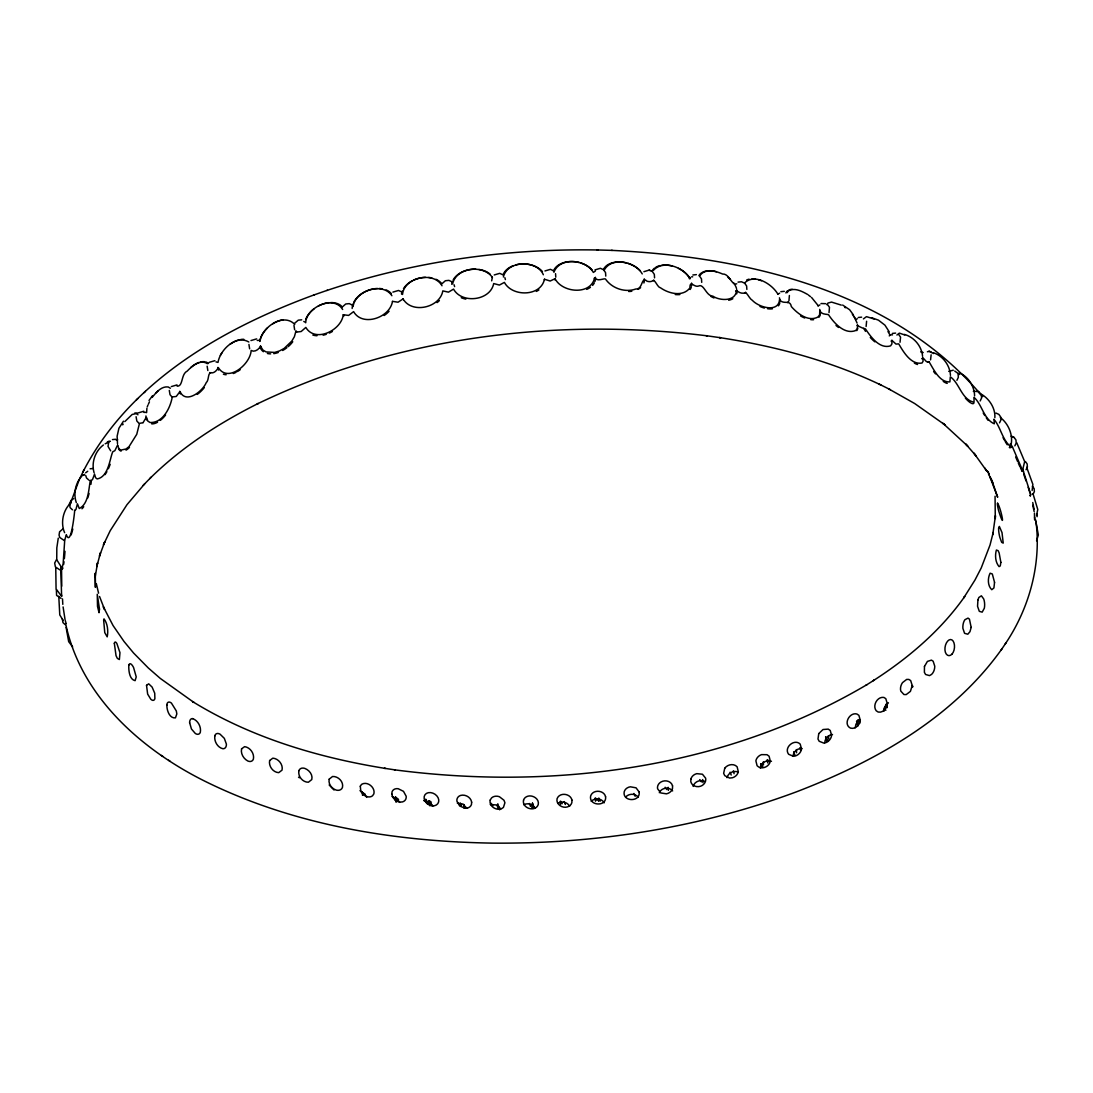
<?xml version="1.0" encoding="UTF-8"?>
<svg xmlns="http://www.w3.org/2000/svg" width="1093" height="1093" viewBox="0 0 1093 1093"><rect width="100%" height="100%" fill="white"/><g stroke="black" fill="none" stroke-linecap="round" stroke-linejoin="round"><path stroke-width="1.5" d="M735.931 291.148L736.463 290.369C736.013 301.668 719.795 300.971 712.882 296.162C706.064 296.121 703.81 283.169 698.564 286.052C693.864 287.76 689.997 279.357 689.874 287.978C682.811 297.105 668.957 293.703 660.664 287.91C657.358 287.432 655.294 279.535 653.04 280.641C651.278 281.844 648.969 281.844 647.001 281.188C641.085 275.696 643.149 289.59 635.757 289.017C624.991 292.883 611.82 288.361 605.399 278.906C603.678 278.209 597.502 281.898 594.606 277.854C590.807 295.493 562.226 292.883 555.066 278.715L550.162 281.024L544.464 279.221C540.803 296.749 512.18 297.036 504.406 282.39L499.392 285.068L493.694 283.552C490.388 300.821 461.806 304.155 453.54 289.099L448.472 292.145L442.815 290.902C439.919 307.761 411.829 314.21 403.071 298.895L398.057 302.214L392.469 301.34M425.724 802.166L425.751 799.147L427.24 803.751M95.31 573.47L95.405 587.378L95.159 573.36M746.861 289.413L746.615 285.97L744.675 283.196L741.519 281.762L738.035 282.117M543.344 274.753C537.018 259.82 507.22 260.079 503.395 277.021M61.577 595.07L61.618 596.45L60.812 569.467L61.809 569.48M452.652 283.729C456.314 267.43 483.297 264.178 492.437 277.485M62.315 618.925L62.984 622.627L65.17 624.622M74.679 510.513C74.556 512.918 70.881 547.648 66.4 534.819M55.757 567.718L56.071 588.949L61.413 596.054M392.469 301.436C389.928 317.68 362.507 327.231 353.599 311.628L348.612 315.426L343.27 314.729C341.412 330.441 315.126 343.175 305.835 327.422L301.176 331.507L297.241 332.012L295.93 331.152L294.372 336.753L291.804 341.084L284.084 348.476L279.412 350.976L274.63 352.424L266.064 351.919L262.866 350.006L260.489 346.098C259.123 349.364 254.491 352.629 251.144 350.457C250.529 364.174 227.754 383.26 218.313 367.549C217.165 369.858 215.239 372.194 212.657 372.836C207.014 371.183 209.665 379.749 206.167 382.755C202.547 391.485 185.687 404.465 180.017 391.485L176.26 396.458L172.257 396.95C170.385 407.839 162.898 422.991 150.11 422.526L147.815 421.092L146.763 417.799M544.437 280.054L544.464 279.221M91.088 480.865L90.295 480.578C88.574 489.855 88.492 503.887 79.283 508.518L77.439 503.832L75.936 509.475L74.488 510.431M884.114 711.133L884.77 707.349L888.418 702.758M402.538 294.482C403.864 277.499 433.579 270.709 442.009 285.765M855.191 727.801L855.969 724.112L859.918 719.768M61.099 566.748L60.812 569.467M701.72 282.349L701.474 278.879L699.534 276.078M824.709 742.885C824.778 738.677 828.316 734.851 832.511 734.482M760.345 768.188C760.591 763.01 766.671 759.321 771.453 761.288M792.999 756.342C793.135 751.888 797.535 748.022 801.975 748.486M142.978 422.731L139.494 423.374L136.748 434.317L129.029 446.641L126.037 448.991L120.817 450.097L118.891 448.772L117.812 445.302M353.08 306.573C355.252 290.396 382.905 281.721 391.895 295.725M136.092 416.72L136.816 420.955L138.633 422.964M305.698 322.804C306.149 307.57 333.543 294.359 342.656 309.497M117.538 439.167L117.457 440.178L116.104 439.905M994.862 417.676C995.504 408.29 989.247 398.617 981.2 394.149M169.292 390.406L170.016 394.696L171.806 396.759M260.079 340.989C262.088 327.08 283.483 312.393 294.755 324.43M654.557 277.868L654.324 274.37L652.371 271.556L649.187 270.094L643.886 271.692M146.599 412.662L146.899 408.249M555.066 278.715L554.848 279.917M207.137 366.196L207.848 370.527M66.236 535.01L64.719 540.243L63.134 563.81L62.123 567.677L61.358 566.734M58.776 596.245L59.773 614.935L63.23 620.482M605.768 276.105L605.536 272.594L603.582 269.752L600.385 268.291L595.002 269.889M248.931 344.418L249.628 348.804M998.674 527.919L999.357 526.43L1002.021 532.619L1003.224 543.125L1001.666 542.333L999.794 537.209A8.73 1.653 78.6 0 1 998.619 528.192L998.66 527.974M531.826 807.823L532.482 803.15L534.026 808.028M95.228 576.749L97.55 562.84L96.73 566.748L100.501 552.716L99.449 556.105L104.723 541.978L103.439 544.833L110.229 530.665L126.979 504.679L144.672 483.844M293.962 325.345L294.645 329.772M497.356 806.853L497.821 803.765M555.777 277.198L555.545 273.66M428.743 803.779L429.248 800.718L431.339 802.235M491.686 280.846L492.328 277.13M394.983 800.076L395.516 797.043L398.576 799.461M594.414 278.893L594.606 277.854M1036.506 515.472L1037.763 509.488L1032.953 493.599M1032.134 490.484L1032.871 484.377L1026.669 467.257M1022.351 471.138L1024.66 461.56L1016.75 442.747M147.254 406.856L147.938 405.079M108.576 442.925L108.016 446.436L110.666 450.808M56.371 589.865L56.59 595.398L61.071 598.363M117.552 445.152L114.888 450.644L112.743 451.792C109.765 458.664 108.508 477.013 97.099 478.939L95.583 477.696L94.531 474.116L92.44 479.745L90.295 480.578M883.581 710.341L886.054 704.411L887.12 707.622M58.271 538.139L56.822 547.853L56.74 559.739L61.522 567.322M1036.574 540.789L1038.35 534.955L1035.836 521.47M69.87 504.98L79.092 480.059M653.45 280.696L653.682 279.986M727.023 777.683C728.088 772.874 733.895 770.114 738.349 772.123M689.328 278.729L690.093 277.526M788.955 300.862L789.378 295.506M604.074 270.449C611.219 256.227 635.334 261.623 642.247 273.919M829.013 312.612L829.478 307.311L827.551 304.592M553.905 272.321C559.671 256.623 585.93 259.314 593.362 272.43L595.439 270.982M693.153 786.413C694.356 781.604 700.326 779.241 704.671 781.386M736.463 290.369C738.704 292.555 742.434 294.208 745.412 292.596C747.147 292.869 749.702 299.086 752.421 300.397C758.87 307.434 778.476 313.022 779.528 299.728M866.107 326.465L866.612 321.26M889.251 335.906L890.453 334.745L892.489 334.895M900.031 342.273L900.564 337.15L898.665 334.485M146.216 417.471L143.06 422.636M930.567 359.87L931.127 354.842M148.443 404L149.44 401.828M82.767 472.326C128.728 382.099 222.617 328.365 314.538 294.741M956.935 380.296L958.342 377.331L958.096 374.134M79.707 478.775L84.038 469.648M980.175 400.953L981.569 398.03L981.323 394.887L977.825 391.54L973.33 391.294M999.521 422.854L1000.901 419.999L1000.655 416.898L998.838 414.37L995.955 413.058M1014.85 445.848L1016.203 443.048L1015.957 439.987L1014.181 437.501L1011.339 436.203L1014.181 437.501M857.035 325.359C858.606 326.206 863.689 328.856 865.424 328.856C870.752 336.876 879.674 349.323 890.617 345.839L891.902 343.899L891.915 340.36L891.082 341.139M1026.054 469.73L1027.393 466.984L1027.16 463.978L1025.398 461.519M1033.063 494.296L1034.374 491.604L1034.142 488.639L1032.407 486.221M659.311 792.726C661.388 787.588 669.23 786.577 672.646 790.922M994.111 420.04L994.302 423.811C983.727 419.234 982.115 404.465 974.013 397.333L974.041 402.183C961.635 399.778 959.599 383.178 950.323 376.825L949.899 381.881C939.611 382.7 933.613 369.188 928.954 361.633C925.826 364.174 924.118 356.099 921.7 358.682M817.988 305.972L819.928 304.906M896.902 335.018L899.389 333.119L904.826 335.004M83.983 475.414L84.612 474.362M819.764 311.505L819.613 314.852L817.906 317.066C808.287 322.121 797.425 313.568 791.359 306.587C789.993 298.935 783.367 305.234 779.569 299.66M777.806 294.14L779.623 293.184M1005.095 644.173C1029.497 608.132 1041.711 563.441 1035.795 520.049M122.703 424.835L123.181 424.098M123.468 421.174L118.918 428.265L117.129 436.189L117.498 443.69M65.648 623.748C81.21 697.73 143.251 751.438 208.64 783.053C296.531 825.625 395.133 841.528 492.123 843.113C595.521 844.069 699.534 827.947 796.578 791.783C874.742 761.698 952.495 718.484 1001.939 648.846M1000.983 650.267L1006.066 642.725M863.415 318.91L866.503 316.642L874.332 319.101M912.45 687.183L913.038 686.308M124.834 421.584L132.185 414.452L136.201 413.619L137.978 414.793M149.017 400.462L152.46 395.789M826.786 304.66L828.029 303.021L831.527 302.092L841.282 305.111M1030.221 496.003L1030.152 495.033M152.159 397.401C156.067 392.606 161.258 386.048 168.185 386.963L170.371 388.247M56.549 559.534L54.677 563.045L55.388 566.898L59.951 569.945M294.29 323.583L298.252 320.167L301.709 319.812M787.028 292.705L788.654 290.724C794.912 287.432 802.084 291.38 807.604 294.454M341.795 307.42L345.743 303.991L349.227 303.622L352.411 305.111M441.476 284.166L445.384 280.737L448.909 280.368L452.106 281.844M744.729 282.827C754.689 273.195 771.986 283.961 777.847 294.099M928.954 361.633L927.998 362.138M83.205 474.622C75.772 481.535 73.012 493.066 76.319 502.63M700.012 275.368C705.327 268.291 715.696 270.941 722.61 274.029C729.332 273.441 731.777 286.038 736.737 283.811M653.272 270.449C663.096 259.615 682.92 266.965 689.546 278.1M858.333 719.549L856.611 721.435L857.814 726.039M105.16 443.799L109.478 441.845M143.142 485.415L151.326 477.013M85.65 472.804L87.741 471.247M103.384 444.988C95.023 451.286 91.184 462.735 94.094 472.777M149.837 478.543C181.26 447.461 218.819 423.196 258.221 403.467L257.128 404C395.926 337.027 555.135 317.093 707.349 335.852L706.146 335.688L720.697 337.751L719.44 337.573C775.033 346.098 830.079 360.704 880.958 385.009M70.922 502.903C62.943 510.007 60.347 523.041 64.624 532.674M136.393 399.901L137.841 398.535M144.016 392.715L145.437 391.39M787.493 302.556L788.285 301.832M744.62 293.211L745.686 292.241M625.715 797.002C628.899 793.313 635.306 793.34 638.298 797.248M591.231 801.36C594.688 797.562 601.765 798.218 604.169 802.822M948.738 371.388L953.274 370.199M544.956 270.955L550.407 269.343L553.604 270.818M494.214 274.958L499.733 273.346L502.93 274.821M63.298 528.575L59.582 531.799L59.049 535.133L59.801 537.51L64.446 540.639M73.682 498.64L71.346 500.048L69.419 503.668L70.143 507.685L72.48 509.803M392.893 292.104L398.521 290.465L401.718 291.94M558.209 803.164C561.966 800.827 567.65 802.276 569.644 806.265M138.101 412.949L143.757 411.255M209.173 362.343L214.87 360.676M250.966 340.551L256.677 338.885M171.314 386.594L177.011 384.914M523.834 804.735C527.7 802.535 533.247 804.298 535.187 808.287M143.839 412.362L146.066 412.375M1022.215 471.315L1023.485 471.479L1022.638 469.184M326.834 290.478C413.905 261.268 506.155 248.371 597.871 249.983M313.855 294.987L327.463 290.246M1010.861 447.488L1012.473 446.969L1022.542 470.359L1022.501 469.088M177.134 386.198C183.337 386.526 180.837 374.025 187.231 371.087C191.944 366.087 200.361 358.914 207.424 363.723M927.41 351.755L929.255 351.399L933.531 353.545M490.306 804.557L496.891 804.995L500.867 808.929M215.977 361.892L217.999 362.411C220.089 349.815 235.979 334.431 248.821 342M257.224 340.456L259.041 340.319M691.514 276.871L692.675 276.802M692.853 274.999L696.35 274.63M780.867 291.681L784.309 291.325M821.021 303.526L825.625 303.676M858.237 317.503L861.626 317.161M892.271 333.433L895.632 333.105M112.442 439.591L115.694 439.277M90.104 468.788L93.301 468.487M457.311 803.136L462.872 804.065L466.766 808.151M423.674 800.568L429.153 801.729L432.978 805.978M611.52 250.365C744.92 256.705 892.885 289.782 982.662 396.663M597.147 249.969L612.312 250.379M1034.579 519.53L1034.456 513.259M303.772 321.438L305.316 322.244M857.336 318.76L855.764 319.457L852.349 314.265M392.168 796.551L397.442 799.202L399.587 802.385M871.504 317.68L878.458 320.167L884.934 325.154L889.251 331.876M923.202 352.574L920.689 351.891M192.655 718.648C197.983 720.437 201.372 726.872 200.32 732.324A8.512 4.509 63.6 0 1 195.36 733.526L191.439 728.976L189.704 722.91M904.294 334.376C914.158 337.109 921.686 346.139 922.574 356.345M954.735 371.06L959.64 374.53M649.187 270.094L650.198 270.558M88.888 480.1L86.511 477.955L85.732 475.537M933.613 352.793C943.054 356.099 949.926 365.404 950.459 375.364M879.032 384.053L890.371 389.695M888.418 388.725L914.663 403.522L945.035 424.945L942.917 423.305L967.811 446.217L965.665 443.99L976.049 455.877L973.918 453.117L986.952 471.356L984.848 468.05M361.318 791.769L364.597 794.065L366.674 797.33M360.007 790.649L365.24 794.461M959.299 372.781C968.234 376.648 974.409 386.184 974.601 395.871M210.566 373.109L209.692 372.535M329.171 784.979L334.021 790.007M842.635 305.043L849.616 309.715L853.414 314.893M844.698 307.27L845.422 307.761M161.395 755.427L162.843 756.397M168.582 760.222L170.002 761.165M1000.314 417.512C1009.044 424.043 1014.154 436.954 1010.26 447.515A18.69 2.049 64.2 0 1 1009.317 447.42M298.539 777.191L299.427 777.792M808.451 295.096L810.555 296.709M811.607 297.515L818.261 305.726M820.01 311.136C821.69 314.77 827.032 313.992 828.535 314.743C834.055 323.145 844.711 334.964 855.833 330.469L857.336 328.392L857.54 324.744M260.489 346.098L261.282 347.041M978.481 391.431L980.585 394.067M767.546 759.649L769.267 761.807M295.93 331.152L296.572 331.985M72.63 646.851L68.681 641.673L66.099 627.396M699.698 779.623L701.392 781.878M891.915 340.36L895.987 344.076L898.706 343.871C903.583 352.165 911.125 365.048 922.055 363.026L923.066 361.25L922.888 357.794M665.145 787.261L666.826 789.57M595.535 798.013L597.147 800.445M343.27 314.729L344.008 315.85M884.278 707.868L885.863 710.313M858.292 724.031L856.611 721.435L857.65 724.645M887.967 331.562L890.085 335.141M560.668 801.21L562.253 803.697M826.759 741.396L825.625 736.805L828.139 740.767M761.124 763.925L762.777 766.644M1030.207 493.435L1030.808 494.692L1023.28 470.933M491.263 803.314L492.779 805.91M988.523 474.212L991.87 480.428L997.677 497.247L989.793 476.521L992.813 482.764M993.865 419.22C1000.682 427.049 1002.267 439.851 1010.56 446.545L1010.383 444.373M1020.575 468.146L1021.982 470.905M987.252 470.892L989.315 474.813L988.974 473.679M66.113 623.475L65.252 620.455M1010.383 443.649L1012.473 446.969M1018.362 463.254L1020.015 466.916M854.084 316.342L857.076 323.091M1015.657 456.983L1017.679 461.683M633.94 793.463L635.156 796.291M599.073 798.245L600.262 801.114M730.097 772.218L731.217 775.046M564.207 801.579L565.354 804.489M988.181 471.589L988.537 472.49M529.408 803.492L530.515 806.429M99.559 596.518L104.559 609.429L103.316 606.752L113.071 625.565L124.015 641.468L133.551 652.986L148.32 667.987L160.288 678.425L193.885 702.416L192.546 701.569C250.994 737.556 317.926 757.572 385.323 768.42L384.504 768.297L395.174 769.909L394.382 769.8C554.984 790.977 725.984 767.873 866.831 684.724L866.121 685.174L874.086 680.174L873.334 680.638C908.283 658.136 940.677 630.675 964.709 596.505L963.766 597.816L974.97 580.041L981.254 567.895L990.039 544.997L993.223 532.373L992.745 534.778L995.45 515.691L995.286 518.547L995.067 496.222M460.344 803.041L461.383 806.074M454.019 284.713L454.62 286.598M825.625 736.805L826.622 740.016M498.271 805.281L499.638 809.831M793.901 752.121L794.857 755.331M504.87 277.677L505.403 279.576M463.815 804.489L464.689 807.563M760.755 764.171L761.671 767.395M886.054 704.411L886.901 707.485M430.505 805.377L429.248 800.718L429.74 805.76M799.98 747.653L800.759 750.577M403.071 298.895L403.29 299.687M98.575 593.171L96.321 583.635M396.704 801.77L395.516 797.043L395.939 802.112M767.04 760.031L767.778 762.955M733.376 770.784L734.072 773.707M363.013 795.089L362.261 791.906L362.507 795.294M793.778 752.039L794.502 755.085M1032.776 505.308L1034.169 511.688M760.632 764.089L761.302 767.136M65.006 619.362L63.093 606.929M1032.748 502.548L1034.128 509.393M595.002 798.273L595.548 801.224M560.135 801.442L560.641 804.407M532.482 803.15L533.138 808.123M498.012 805.418L498.422 808.752M463.569 804.626L463.924 807.959M859.344 720.205L859.658 723.416M702.703 779.555L702.949 782.615M1036.888 513.778L1037.12 516.688M828.48 735.726L828.726 738.909M62.807 604.347L62.506 598.882M668.178 787.315L668.383 790.362M796.387 749.579L796.578 752.722M598.554 798.327L598.691 801.36M763.338 761.766L763.474 764.895M61.755 586.162L61.563 569.644M64.993 551.323A19.401 1.421 -86.4 0 1 64.364 558.605M64.009 561.775A19.401 1.421 -86.4 0 1 63.64 564.439M62.916 567.936A19.401 1.421 -86.4 0 1 62.328 568.592M72.794 529.026A19.742 3.306 -81.7 0 1 71.127 534.928M91.32 480.742A20.057 5.219 -76.8 0 1 90.938 484.308M89.079 493.489A20.057 5.219 -76.8 0 1 87.727 497.957M83.724 506.701A20.057 5.219 -76.8 0 1 81.975 508.778M110.188 464.306A20.357 7.077 -71.5 0 1 108.357 468.733M106.854 471.698A20.357 7.077 -71.5 0 1 105.037 474.649M107.305 441.982A20.357 7.077 -71.5 0 1 110.379 441.285M129.466 447.447A20.644 8.826 -65.7 0 1 126.037 450.152M121.104 451.122A20.644 8.826 -65.7 0 1 118.481 448.649M134.63 413.154A20.644 8.826 -65.7 0 1 137.117 413.127M165.589 415.026A20.904 10.411 -59.6 0 1 160.288 420.395M157.556 422.24A20.904 10.411 -59.6 0 1 151.695 423.865M146.653 419.931A20.904 10.411 -59.6 0 1 145.929 415.955M155.971 392.879A20.904 10.411 -59.6 0 1 158.116 390.802M204.227 387.673A21.122 11.791 -52.9 0 1 197.259 394.395M180.372 393.945A21.122 11.791 -52.9 0 1 179.635 391.362M190.81 367.508A21.122 11.791 -52.9 0 1 199.076 362.439M200.538 362.015A21.122 11.791 -52.9 0 1 204.651 361.742M205.853 361.988A21.122 11.791 -52.9 0 1 208.544 363.518M240.173 369.735A21.3 12.952 -45.8 0 1 237.441 371.538M236.088 372.289A21.3 12.952 -45.8 0 1 233.328 373.519M226.155 374.749A21.3 12.952 -45.8 0 1 223.382 374.202M218.627 370.076A21.3 12.952 -45.8 0 1 217.767 367.467M220.362 355.375A21.3 12.952 -45.8 0 1 222.002 352.656M229.954 344.377A21.3 12.952 -45.8 0 1 239.422 339.759M240.72 339.499A21.3 12.952 -45.8 0 1 243.835 339.322M292.76 341.767A21.45 13.867 -38.2 0 1 288.197 346.631M286.899 347.683A21.45 13.867 -38.2 0 1 282.677 350.484M278.264 352.493A21.45 13.867 -38.2 0 1 273.783 353.64M270.654 353.859A21.45 13.867 -38.2 0 1 267.402 353.49M263.427 351.714A21.45 13.867 -38.2 0 1 260.161 347.396M259.697 341.453A21.45 13.867 -38.2 0 1 260.53 338.161M261.049 336.849A21.45 13.867 -38.2 0 1 267.471 327.886M272.717 323.801A21.45 13.867 -38.2 0 1 282.937 319.798M332.395 331.466A21.546 14.537 -30.2 0 1 329.376 333.078M326.26 334.321A21.546 14.537 -30.2 0 1 323.104 335.196M316.997 335.742A21.546 14.537 -30.2 0 1 312.844 335.059M305.63 319.525A21.546 14.537 -30.2 0 1 314.169 308.704M318.377 306.013A21.546 14.537 -30.2 0 1 329.184 302.652M330.673 302.57A21.546 14.537 -30.2 0 1 341.385 305.985M389.067 311.273A21.614 14.974 -22.1 0 1 384.149 315.494M352.165 308.486A21.614 14.974 -22.1 0 1 353.121 303.786M353.654 302.542A21.614 14.974 -22.1 0 1 377.454 288.484M379.011 288.484A21.614 14.974 -22.1 0 1 382.031 288.771M386.143 289.932A21.614 14.974 -22.1 0 1 391.294 293.593M439.4 300.548A21.641 15.193 -13.9 0 1 437.104 302.597M401.5 294.099A21.641 15.193 -13.9 0 1 402.306 291.039M403.495 288.648A21.641 15.193 -13.9 0 1 412.539 280.669M414.015 279.958A21.641 15.193 -13.9 0 1 425.409 277.349M428.661 277.444A21.641 15.193 -13.9 0 1 431.762 277.909M436.011 279.289A21.641 15.193 -13.9 0 1 441.367 283.21M465.837 299.127A21.628 15.193 -5.9 0 1 461.26 297.72M451.751 284.317A21.628 15.193 -5.9 0 1 452.502 281.338M453.171 279.904A21.628 15.193 -5.9 0 1 475.674 269.179M478.966 269.452A21.628 15.193 -5.9 0 1 490.06 274.029M538.931 289.932A21.573 15.001 1.9 0 1 536.294 291.421M503.081 274.685A21.573 15.001 1.9 0 1 513.068 265.777M516.087 264.807A21.573 15.001 1.9 0 1 542.442 271.583M594.332 282.882A21.477 14.633 9.2 0 1 592.584 285.382M590.425 287.309A21.477 14.633 9.2 0 1 586.695 289.372M553.454 271.037A21.477 14.633 9.2 0 1 579.181 262.498M580.766 262.948A21.477 14.633 9.2 0 1 592.31 270.217M595.439 277.28A21.477 14.633 9.2 0 1 594.906 281.543M640.621 287.637A21.368 14.1 15.9 0 1 637.957 289.372M631.822 291.244A21.368 14.1 15.9 0 1 628.68 291.503M603.65 269.042A21.368 14.1 15.9 0 1 626.453 262.935M628.038 263.386A21.368 14.1 15.9 0 1 640.143 270.64M644.296 278.811A21.368 14.1 15.9 0 1 643.886 282.978M679.86 294.563A21.218 13.444 22.2 0 1 675.283 294.536M652.015 271.187A21.218 13.444 22.2 0 1 654.625 268.072M655.814 267.266A21.218 13.444 22.2 0 1 660.268 265.544M661.607 265.298A21.218 13.444 22.2 0 1 672.304 266.023M678.466 268.318A21.218 13.444 22.2 0 1 690.107 278.756M691.555 283.06A21.218 13.444 22.2 0 1 691.568 285.833M691.282 287.117A21.218 13.444 22.2 0 1 690.134 289.495M732.843 298.731A21.054 12.651 27.9 0 1 728.662 300.22M713.989 297.965A21.054 12.651 27.9 0 1 711.01 296.504M698.919 275.655A21.054 12.651 27.9 0 1 701.132 273.127M702.252 272.403A21.054 12.651 27.9 0 1 716.421 271.679M728.006 277.376A21.054 12.651 27.9 0 1 730.425 279.398M733.458 282.718A21.054 12.651 27.9 0 1 736.518 288.497M736.832 289.905A21.054 12.651 27.9 0 1 736.696 293.867M772.423 308.813A20.849 11.75 33.1 0 1 767.559 308.732M764.39 308.062A20.849 11.75 33.1 0 1 759.963 306.45M746.601 280.081A20.849 11.75 33.1 0 1 749.115 279.166M752.039 278.824A20.849 11.75 33.1 0 1 755.372 279.057M758.501 279.74A20.849 11.75 33.1 0 1 761.425 280.723M779.432 297.802A20.849 11.75 33.1 0 1 779.951 301.846M779.774 303.048A20.849 11.75 33.1 0 1 778.435 305.835M813.588 319.73A20.63 10.752 37.9 0 1 810.678 319.634M804.721 317.995A20.63 10.752 37.9 0 1 800.554 315.945M785.853 292.91A20.63 10.752 37.9 0 1 787.629 290.724M788.914 289.987A20.63 10.752 37.9 0 1 792.165 289.262M819.709 309.387A20.63 10.752 37.9 0 1 820.337 313.363M820.215 314.524A20.63 10.752 37.9 0 1 819.067 317.161M838.55 327.463A20.398 9.673 42.4 0 1 836.008 325.468M857.745 328.132A20.398 9.673 42.4 0 1 856.803 330.632M874.865 341.849A20.139 8.525 46.5 0 1 870.274 337.491M865.533 331.37A20.139 8.525 46.5 0 1 863.784 328.296M917.546 364.502A19.865 7.323 50.4 0 1 914.349 363.067M947.221 383.397A19.592 6.066 54 0 1 943.259 381.389M935.512 373.902A19.592 6.066 54 0 1 933.613 371.483M928.982 351.181A19.592 6.066 54 0 1 931.523 352.315M970.844 403.003A19.291 4.755 57.5 0 1 965.365 398.098M973.849 403.221A19.291 4.755 57.5 0 1 971.827 403.467M988.14 420.368A18.991 3.416 60.9 0 1 986.296 417.827M984.779 415.545A18.991 3.416 60.9 0 1 983.222 413.045M1007.254 444.796A18.69 2.049 64.2 0 1 1005.136 441.381M1004.358 440.042A18.69 2.049 64.2 0 1 1003.073 437.692M1023.717 474.253A18.075 0.738 70.7 0 1 1026.067 480.947M1028.185 487.287A18.075 0.738 70.7 0 1 1029.715 492.274M1030.453 495.156A18.075 0.738 70.7 0 1 1030.262 495.498M1034.62 516.989A17.775 2.145 74.1 0 1 1034.675 519.94M429.153 802.645A15.48 12.228 33.1 0 1 431.544 804.475M189.595 722.951A8.512 4.509 63.6 0 1 192.819 718.579M994.548 582.337L993.92 587.966L991.775 589.701C987.525 585.766 987.607 578.115 990.108 573.21L992.307 573.962L994.548 582.337M690.844 779.227L690.817 781.796C692.101 786.687 698.523 787.971 702.43 785.334A7.624 6.626 -19 0 0 705.627 778.175L702.444 774.227L696.801 773.653A7.624 6.544 -15.9 0 0 690.844 779.227M672.55 785.826L672.509 788.422A7.624 6.64 -9.3 0 1 666.457 793.832L660.759 792.944L657.59 788.763A7.624 6.531 -6.6 0 1 660.964 782.001C664.954 779.582 671.266 780.976 672.55 785.826M639.159 791.988C640.635 802.276 622.272 801.975 624.212 791.769A7.624 6.503 -0.5 0 1 630.36 786.796L636.044 787.821L639.159 791.988M103.644 620.073L104.764 632.615L107.182 636.85C108.494 631.167 107.51 623.338 104.013 618.884L103.644 620.073M605.59 796.756C606.875 806.976 588.499 806.033 590.657 795.923C592.898 789.269 604.019 789.925 605.59 796.756M571.967 800.131L571.844 802.686A7.651 6.531 11.8 0 1 565.587 807.262C560.969 807.549 555.927 803.642 557.075 798.682C559.575 792.029 570.532 793.395 571.967 800.131M99.49 609.129L99.039 612.722L97.509 606.424L97.263 594.25L99.49 609.129M114.341 643.394L116.036 655.677L117.361 658.41L119.383 659.544L119.97 652.685L116.91 643.613A9.045 2.213 77.3 0 0 114.341 643.394M523.561 800.062C521.58 808.233 535.283 812.618 538.221 804.653C539.436 799.666 534.395 795.841 529.804 795.909A7.678 6.339 18.3 0 0 523.561 800.062M128.796 665.186C128.591 670.173 129.275 679.463 135.108 680.666L136.229 676.881L133.551 667.454A8.894 2.91 73.3 0 0 129.493 663.888L128.796 665.186M490.211 800.076C488.571 807.044 498.381 812.113 503.436 807.399L504.925 802.727L503.969 800.24L499.378 796.701A7.719 6.271 23 0 0 491.495 797.999L490.211 800.076M1000.86 562.349L1000.259 565.928L999.098 566.625C995.327 562.335 994.849 555.381 996.392 550.011L998.141 550.694L999.139 552.921L1000.86 562.349M471.657 802.207L471.466 804.489A7.76 6.285 28.7 0 1 465.194 808.274L459.702 806.019L456.915 801.169A7.76 6.134 29.3 0 1 460.59 795.431C465.276 794.092 470.96 797.275 471.657 802.207M146.517 685.325L147.651 694.096L150.793 699.247A8.758 3.648 70.5 0 0 154.892 698.687L154.728 693.222L152.118 687.101L148.703 683.835L146.517 685.325M391.827 794.051C392.346 798.969 397.538 802.863 402.429 801.934A7.87 6.107 36.9 0 0 406.2 796.291L403.495 791.346L398.18 788.709A7.87 5.93 37.2 0 0 392.045 791.824L391.827 794.051M166.887 705.053C166.655 710.013 169.47 718.661 175.454 717.855L176.834 713.92L176.301 710.928L171.396 703.045A8.635 3.907 66.3 0 0 167.024 703.783L166.887 705.053M360.294 786.222L360.827 791.373L364.994 795.8A7.938 5.916 42.2 0 0 372.549 795.772L373.874 793.846C375.541 787.493 367.289 780.785 361.564 784.378L360.294 786.222M329.198 779.172C328.05 784.05 331.848 788.804 336.412 790.157A8.02 5.779 45.6 0 0 342.451 787.452C343.83 781.755 338.174 776.098 332.545 776.495L329.198 779.172M214.843 735.917C213.982 741.286 217.548 747.571 222.999 748.76A8.402 4.918 59.5 0 0 226.401 744.114L224.325 738.349L220.021 734.141A8.389 4.659 59.4 0 0 214.884 735.521L214.843 735.917M269.643 760.537C268.441 766.084 272.977 772.409 278.729 772.655L282.021 770.155C283.333 764.608 278.414 758.528 272.826 758.159L269.643 760.537M298.922 770.633C297.651 776.235 302.665 782.369 308.404 782.233L311.778 779.555C313.022 774.65 309.128 770.005 304.715 768.365A8.102 5.424 48.9 0 0 298.922 770.633M241.567 748.842C240.528 753.705 243.561 758.761 247.824 761.015A8.293 5.151 56.5 0 0 253.371 759.17C254.614 753.651 250.215 747.421 244.627 746.642L241.567 748.842M977.921 599.975L977.552 606.287L979.301 611.329L982.17 612.148L984.328 608.241A8.348 3.511 87.4 0 0 983.714 598.964L981.391 595.808L978.822 597.516L977.921 599.975M924.459 666.457L924.391 672.332L925.593 674.477L929.501 675.611L931.578 674.408A8.02 5.178 -77.7 0 0 934.761 666.211L933.149 661.224L931.441 660.117L927.41 661.415L924.459 666.457M912.231 685.557L910.414 691.377L906.206 694.588L903.925 694.52L900.81 691.118A7.938 5.602 -68.3 0 1 902.504 682.633L906.684 679.409L908.884 679.436L910.688 680.597L912.231 685.557M971.171 627.396L969.956 631.699L967.811 634.213L964.572 633.325L962.878 628.311A8.225 4.194 -85.4 0 1 964.914 619.717L968.002 618.105L969.436 619.144L971.171 627.396M887.284 703.605C887.01 708.127 883.103 713.142 878.185 712.049L876.203 710.751C872.214 705.572 877.324 696.282 883.923 697.443L885.795 698.659L887.284 703.605M860.3 720.232C859.849 724.891 855.395 729.455 850.504 728.116C842.894 724.386 849.48 711.912 856.912 714.016L858.866 715.314L860.3 720.232M818.753 733.608L817.988 739.032L819.19 741.273L823.821 743.09L826.554 742.379A7.747 6.326 -51.3 0 0 831.609 735.398L830.243 730.479L828.234 729.113L823.015 729.523L818.753 733.608M801.524 749.033L800.582 751.765A7.706 6.476 -42.4 0 1 793.354 756.274L788.627 754.266C783.49 747.626 794.392 738.281 800.213 744.114L801.524 749.033M770.333 761.124C769.363 766.903 761.329 770.251 757.094 765.728L755.878 760.824A7.665 6.476 -32.1 0 1 761.52 754.621L767.026 754.703L769.089 756.219L770.333 761.124M724.741 768.242L723.648 773.352L724.782 775.675L729.591 778.066L732.515 777.738A7.637 6.613 -25.9 0 0 738.308 771.726L737.119 766.808C733.704 763.119 727.501 764.431 724.741 768.242M997.595 503.245L997.444 503.395A8.867 0.888 74.8 0 0 998.606 510.622C1006.079 534.231 1001.079 508.204 997.595 503.245M952.017 654.133A8.129 4.686 -83.1 0 0 953.957 642.807A8.129 4.577 -81.8 0 0 947.686 641.085A8.129 4.741 -80.3 0 0 945.377 652.289A8.129 4.85 -81.7 0 0 952.017 654.133M432.241 805.869A7.815 6.203 32.9 0 0 438.744 799.83A7.815 6.107 31.6 0 0 430.546 792.603A7.815 6.039 33.4 0 0 424.152 798.423A7.815 6.148 34.7 0 0 432.241 805.869"/></g></svg>
